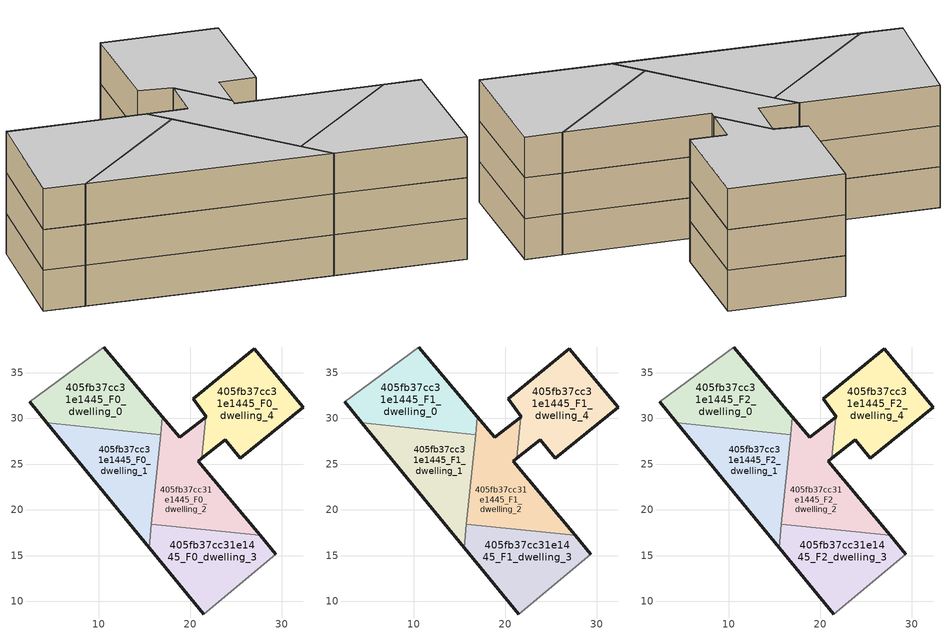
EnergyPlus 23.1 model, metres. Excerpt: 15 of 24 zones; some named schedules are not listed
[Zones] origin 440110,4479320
405fb37cc31e1445_F0_dwelling_0
 floor ground (EU_floor_Construction): 16.75,28.23 16.95,30.18 10.56,37.8 2.45,31.8 4.32,29.51 z0
 wall outside (EU_wall_Construction): 10.56,37.8 16.95,30.18 / 4.32,29.51 2.45,31.8 z0:3
 wall to 405fb37cc31e1445_F0_dwelling_1 (EU_wall_Construction): 16.75,28.23 4.32,29.51 z0:3
 wall adiabatic (EU_wall_Construction): 2.45,31.8 10.56,37.8 z0:3
 wall to 405fb37cc31e1445_F0_dwelling_2 (EU_wall_Construction): 16.95,30.18 16.75,28.23 z0:3
405fb37cc31e1445_F0_dwelling_1
 floor ground (EU_floor_Construction): 15.48,15.9 16.75,28.23 4.32,29.51 z0
 wall outside (EU_wall_Construction): 15.48,15.9 4.32,29.51 z0:3
 wall to 405fb37cc31e1445_F0_dwelling_3 (EU_wall_Construction): 15.74,18.43 15.48,15.9 z0:3
 wall to 405fb37cc31e1445_F0_dwelling_2 (EU_wall_Construction): 16.75,28.23 15.74,18.43 z0:3
405fb37cc31e1445_F0_dwelling_2
 floor ground (EU_floor_Construction): 27.63,17.22 20.83,25.33 21.24,25.65 21.7,30.15 18.83,27.94 16.95,30.18 15.74,18.43 z0
 wall outside (EU_wall_Construction): 21.24,25.65 20.83,25.33 27.63,17.22 / 16.95,30.18 18.83,27.94 21.7,30.15 z0:3
 wall to 405fb37cc31e1445_F0_dwelling_4 (EU_wall_Construction): 21.7,30.15 21.24,25.65 z0:3
 wall to 405fb37cc31e1445_F0_dwelling_3 (EU_wall_Construction): 27.63,17.22 15.74,18.43 z0:3
405fb37cc31e1445_F0_dwelling_3
 floor ground (EU_floor_Construction): 29.33,15.19 27.63,17.22 15.74,18.43 15.48,15.9 21.44,8.63 z0
 wall outside (EU_wall_Construction): 27.63,17.22 29.33,15.19 / 21.44,8.63 15.48,15.9 z0:3
 wall adiabatic (EU_wall_Construction): 29.33,15.19 21.44,8.63 z0:3
405fb37cc31e1445_F0_dwelling_4
 floor ground (EU_floor_Construction): 32.33,31.2 26.99,37.61 20.29,32.18 21.72,30.17 21.7,30.15 21.24,25.65 23.78,27.66 25.45,25.63 z0
 wall outside (EU_wall_Construction): 21.7,30.15 21.72,30.17 20.29,32.18 26.99,37.61 32.33,31.2 25.45,25.63 23.78,27.66 21.24,25.65 z0:3
405fb37cc31e1445_F1_dwelling_0
 floor to 405fb37cc31e1445_F0_dwelling_0 (EU_floor_Construction): 16.75,28.23 16.95,30.18 10.56,37.8 2.45,31.8 4.32,29.51 z3
 wall outside (EU_wall_Construction): 10.56,37.8 16.95,30.18 / 4.32,29.51 2.45,31.8 z3:6
 wall to 405fb37cc31e1445_F1_dwelling_1 (EU_wall_Construction): 16.75,28.23 4.32,29.51 z3:6
 wall adiabatic (EU_wall_Construction): 2.45,31.8 10.56,37.8 z3:6
 wall to 405fb37cc31e1445_F1_dwelling_2 (EU_wall_Construction): 16.95,30.18 16.75,28.23 z3:6
405fb37cc31e1445_F1_dwelling_1
 floor to 405fb37cc31e1445_F0_dwelling_1 (EU_floor_Construction): 15.48,15.9 16.75,28.23 4.32,29.51 z3
 wall outside (EU_wall_Construction): 15.48,15.9 4.32,29.51 z3:6
 wall to 405fb37cc31e1445_F1_dwelling_3 (EU_wall_Construction): 15.74,18.43 15.48,15.9 z3:6
 wall to 405fb37cc31e1445_F1_dwelling_2 (EU_wall_Construction): 16.75,28.23 15.74,18.43 z3:6
405fb37cc31e1445_F1_dwelling_2
 floor to 405fb37cc31e1445_F0_dwelling_2 (EU_floor_Construction): 27.63,17.22 20.83,25.33 21.24,25.65 21.7,30.15 18.83,27.94 16.95,30.18 15.74,18.43 z3
 wall outside (EU_wall_Construction): 21.24,25.65 20.83,25.33 27.63,17.22 / 16.95,30.18 18.83,27.94 21.7,30.15 z3:6
 wall to 405fb37cc31e1445_F1_dwelling_4 (EU_wall_Construction): 21.7,30.15 21.24,25.65 z3:6
 wall to 405fb37cc31e1445_F1_dwelling_3 (EU_wall_Construction): 27.63,17.22 15.74,18.43 z3:6
405fb37cc31e1445_F1_dwelling_3
 floor to 405fb37cc31e1445_F0_dwelling_3 (EU_floor_Construction): 29.33,15.19 27.63,17.22 15.74,18.43 15.48,15.9 21.44,8.63 z3
 wall outside (EU_wall_Construction): 27.63,17.22 29.33,15.19 / 21.44,8.63 15.48,15.9 z3:6
 wall adiabatic (EU_wall_Construction): 29.33,15.19 21.44,8.63 z3:6
405fb37cc31e1445_F1_dwelling_4
 floor to 405fb37cc31e1445_F0_dwelling_4 (EU_floor_Construction): 32.33,31.2 26.99,37.61 20.29,32.18 21.72,30.17 21.7,30.15 21.24,25.65 23.78,27.66 25.45,25.63 z3
 wall outside (EU_wall_Construction): 21.7,30.15 21.72,30.17 20.29,32.18 26.99,37.61 32.33,31.2 25.45,25.63 23.78,27.66 21.24,25.65 z3:6
405fb37cc31e1445_F2_dwelling_0
 floor to 405fb37cc31e1445_F1_dwelling_0 (EU_floor_Construction): 16.75,28.23 16.95,30.18 10.56,37.8 2.45,31.8 4.32,29.51 z6
 wall outside (EU_wall_Construction): 10.56,37.8 16.95,30.18 / 4.32,29.51 2.45,31.8 z6:9
 wall to 405fb37cc31e1445_F2_dwelling_1 (EU_wall_Construction): 16.75,28.23 4.32,29.51 z6:9
 wall adiabatic (EU_wall_Construction): 2.45,31.8 10.56,37.8 z6:9
 wall to 405fb37cc31e1445_F2_dwelling_2 (EU_wall_Construction): 16.95,30.18 16.75,28.23 z6:9
 ceiling to 405fb37cc31e1445_F3_dwelling_0 (EU_floor_Construction): 10.56,37.8 16.95,30.18 16.75,28.23 4.32,29.51 2.45,31.8 z9
405fb37cc31e1445_F2_dwelling_1
 floor to 405fb37cc31e1445_F1_dwelling_1 (EU_floor_Construction): 15.48,15.9 16.75,28.23 4.32,29.51 z6
 wall outside (EU_wall_Construction): 15.48,15.9 4.32,29.51 z6:9
 wall to 405fb37cc31e1445_F2_dwelling_3 (EU_wall_Construction): 15.74,18.43 15.48,15.9 z6:9
 wall to 405fb37cc31e1445_F2_dwelling_2 (EU_wall_Construction): 16.75,28.23 15.74,18.43 z6:9
 ceiling to 405fb37cc31e1445_F3_dwelling_1 (EU_floor_Construction): 16.75,28.23 15.48,15.9 4.32,29.51 z9
405fb37cc31e1445_F2_dwelling_2
 floor to 405fb37cc31e1445_F1_dwelling_2 (EU_floor_Construction): 27.63,17.22 20.83,25.33 21.24,25.65 21.7,30.15 18.83,27.94 16.95,30.18 15.74,18.43 z6
 wall outside (EU_wall_Construction): 21.24,25.65 20.83,25.33 27.63,17.22 / 16.95,30.18 18.83,27.94 21.7,30.15 z6:9
 wall to 405fb37cc31e1445_F2_dwelling_4 (EU_wall_Construction): 21.7,30.15 21.24,25.65 z6:9
 wall to 405fb37cc31e1445_F2_dwelling_3 (EU_wall_Construction): 27.63,17.22 15.74,18.43 z6:9
 ceiling to 405fb37cc31e1445_F3_dwelling_2 (EU_floor_Construction): 21.7,30.15 21.24,25.65 20.83,25.33 27.63,17.22 15.74,18.43 16.95,30.18 18.83,27.94 z9
405fb37cc31e1445_F2_dwelling_3
 floor to 405fb37cc31e1445_F1_dwelling_3 (EU_floor_Construction): 29.33,15.19 27.63,17.22 15.74,18.43 15.48,15.9 21.44,8.63 z6
 wall outside (EU_wall_Construction): 27.63,17.22 29.33,15.19 / 21.44,8.63 15.48,15.9 z6:9
 wall adiabatic (EU_wall_Construction): 29.33,15.19 21.44,8.63 z6:9
 ceiling to 405fb37cc31e1445_F3_dwelling_3 (EU_floor_Construction): 27.63,17.22 29.33,15.19 21.44,8.63 15.48,15.9 15.74,18.43 z9
405fb37cc31e1445_F2_dwelling_4
 floor to 405fb37cc31e1445_F1_dwelling_4 (EU_floor_Construction): 32.33,31.2 26.99,37.61 20.29,32.18 21.72,30.17 21.7,30.15 21.24,25.65 23.78,27.66 25.45,25.63 z6
 wall outside (EU_wall_Construction): 21.7,30.15 21.72,30.17 20.29,32.18 26.99,37.61 32.33,31.2 25.45,25.63 23.78,27.66 21.24,25.65 z6:9
 ceiling to 405fb37cc31e1445_F3_dwelling_4 (EU_floor_Construction): 26.99,37.61 32.33,31.2 25.45,25.63 23.78,27.66 21.24,25.65 21.7,30.15 21.72,30.17 20.29,32.18 z9
[Building]
EU S2 Campaign: North Axis=0; Terrain=City; Solar Distribution=FullExterior
[Site:Location]
Madrid: Latitude=40.5; Longitude=-3.5; Time Zone=1; Elevation=609
[SizingPeriod:WeatherFileDays]
AnnualSizingPeriod: Begin Month=1; Begin Day of Month=1; End Month=12; End Day of Month=31; Day of Week for Start Day=Monday; Use Weather File Daylight Saving Period=No; Use Weather File Rain and Snow Indicators=No
[MATERIAL]
EU_InternalMass_Material: Roughness=MediumRough; Thickness=0.1; Conductivity=1; Density=1800; Specific Heat=900; Thermal Absorptance=0.9; Solar Absorptance=0.7; Visible Absorptance=0.7
[MATERIAL:NOMASS] Roughness=MediumRough; Thermal Absorptance=0.9; Solar Absorptance=0.7; Visible Absorptance=0.7
Name | Thermal Resistance
EU_wall_NoMass | 0.609216
EU_floor_NoMass | 0.568163
[CONSTRUCTION]
EU_wall_Construction: EU_wall_NoMass
EU_floor_Construction: EU_floor_NoMass
EU_InternalMass_Construction: EU_InternalMass_Material
[ZONE] Type=1; Multiplier=1; Ceiling Height=autocalculate; Floor Area=autocalculate; Part of Total Floor Area=Yes
Name | Volume
405fb37cc31e1445_F0_dwelling_0; 405fb37cc31e1445_F1_dwelling_0; 405fb37cc31e1445_F2_dwelling_0 | 232.281
405fb37cc31e1445_F0_dwelling_1; 405fb37cc31e1445_F1_dwelling_1; 405fb37cc31e1445_F2_dwelling_1 | 232.309
405fb37cc31e1445_F0_dwelling_2; 405fb37cc31e1445_F1_dwelling_2; 405fb37cc31e1445_F2_dwelling_2 | 230.501
405fb37cc31e1445_F0_dwelling_3; 405fb37cc31e1445_F1_dwelling_3; 405fb37cc31e1445_F2_dwelling_3 | 230.529
405fb37cc31e1445_F0_dwelling_4; 405fb37cc31e1445_F1_dwelling_4; 405fb37cc31e1445_F2_dwelling_4 | 235.827
[INTERNALMASS] Construction=EU_InternalMass_Construction
Name | Zone or ZoneList | Surface Area
405fb37cc31e1445_F0_dwelling_0_EU_InternalMass | 405fb37cc31e1445_F0_dwelling_0 | 77.4241
405fb37cc31e1445_F0_dwelling_1_EU_InternalMass | 405fb37cc31e1445_F0_dwelling_1 | 77.4306
405fb37cc31e1445_F0_dwelling_2_EU_InternalMass | 405fb37cc31e1445_F0_dwelling_2 | 76.8334
405fb37cc31e1445_F0_dwelling_3_EU_InternalMass | 405fb37cc31e1445_F0_dwelling_3 | 76.8409
405fb37cc31e1445_F0_dwelling_4_EU_InternalMass | 405fb37cc31e1445_F0_dwelling_4 | 78.609
405fb37cc31e1445_F1_dwelling_0_EU_InternalMass | 405fb37cc31e1445_F1_dwelling_0 | 77.4241
405fb37cc31e1445_F1_dwelling_1_EU_InternalMass | 405fb37cc31e1445_F1_dwelling_1 | 77.4306
405fb37cc31e1445_F1_dwelling_2_EU_InternalMass | 405fb37cc31e1445_F1_dwelling_2 | 76.8334
405fb37cc31e1445_F1_dwelling_3_EU_InternalMass | 405fb37cc31e1445_F1_dwelling_3 | 76.8409
405fb37cc31e1445_F1_dwelling_4_EU_InternalMass | 405fb37cc31e1445_F1_dwelling_4 | 78.609
405fb37cc31e1445_F2_dwelling_0_EU_InternalMass | 405fb37cc31e1445_F2_dwelling_0 | 77.4241
405fb37cc31e1445_F2_dwelling_1_EU_InternalMass | 405fb37cc31e1445_F2_dwelling_1 | 77.4306
405fb37cc31e1445_F2_dwelling_2_EU_InternalMass | 405fb37cc31e1445_F2_dwelling_2 | 76.8334
405fb37cc31e1445_F2_dwelling_3_EU_InternalMass | 405fb37cc31e1445_F2_dwelling_3 | 76.8409
405fb37cc31e1445_F2_dwelling_4_EU_InternalMass | 405fb37cc31e1445_F2_dwelling_4 | 78.609
[OTHEREQUIPMENT] Fuel Type=Electricity; Design Level Calculation Method=Watts/Area; Power per Zone Floor Area=1; Fraction Latent=0; Fraction Radiant=0; Fraction Lost=0; Carbon Dioxide Generation Rate=0; EndUse Subcategory=EU_Step8_InternalGains
Name | Zone or ZoneList or Space or SpaceList | Schedule
EU_Step8_InternalGain_405fb37cc31e1445_F0_dwelling_0_f000 | 405fb37cc31e1445_F0_dwelling_0 | EU_Step8_GainSchedule_405fb37cc31e1445_F0_dwelling_0_f000
EU_Step8_InternalGain_405fb37cc31e1445_F0_dwelling_1_f000 | 405fb37cc31e1445_F0_dwelling_1 | EU_Step8_GainSchedule_405fb37cc31e1445_F0_dwelling_1_f000
EU_Step8_InternalGain_405fb37cc31e1445_F0_dwelling_2_f000 | 405fb37cc31e1445_F0_dwelling_2 | EU_Step8_GainSchedule_405fb37cc31e1445_F0_dwelling_2_f000
EU_Step8_InternalGain_405fb37cc31e1445_F0_dwelling_3_f000 | 405fb37cc31e1445_F0_dwelling_3 | EU_Step8_GainSchedule_405fb37cc31e1445_F0_dwelling_3_f000
EU_Step8_InternalGain_405fb37cc31e1445_F0_dwelling_4_f000 | 405fb37cc31e1445_F0_dwelling_4 | EU_Step8_GainSchedule_405fb37cc31e1445_F0_dwelling_4_f000
EU_Step8_InternalGain_405fb37cc31e1445_F1_dwelling_0_f000 | 405fb37cc31e1445_F1_dwelling_0 | EU_Step8_GainSchedule_405fb37cc31e1445_F1_dwelling_0_f000
EU_Step8_InternalGain_405fb37cc31e1445_F1_dwelling_1_f000 | 405fb37cc31e1445_F1_dwelling_1 | EU_Step8_GainSchedule_405fb37cc31e1445_F1_dwelling_1_f000
EU_Step8_InternalGain_405fb37cc31e1445_F1_dwelling_2_f000 | 405fb37cc31e1445_F1_dwelling_2 | EU_Step8_GainSchedule_405fb37cc31e1445_F1_dwelling_2_f000
EU_Step8_InternalGain_405fb37cc31e1445_F1_dwelling_3_f000 | 405fb37cc31e1445_F1_dwelling_3 | EU_Step8_GainSchedule_405fb37cc31e1445_F1_dwelling_3_f000
EU_Step8_InternalGain_405fb37cc31e1445_F1_dwelling_4_f000 | 405fb37cc31e1445_F1_dwelling_4 | EU_Step8_GainSchedule_405fb37cc31e1445_F1_dwelling_4_f000
EU_Step8_InternalGain_405fb37cc31e1445_F2_dwelling_0_f000 | 405fb37cc31e1445_F2_dwelling_0 | EU_Step8_GainSchedule_405fb37cc31e1445_F2_dwelling_0_f000
EU_Step8_InternalGain_405fb37cc31e1445_F2_dwelling_1_f000 | 405fb37cc31e1445_F2_dwelling_1 | EU_Step8_GainSchedule_405fb37cc31e1445_F2_dwelling_1_f000
EU_Step8_InternalGain_405fb37cc31e1445_F2_dwelling_2_f000 | 405fb37cc31e1445_F2_dwelling_2 | EU_Step8_GainSchedule_405fb37cc31e1445_F2_dwelling_2_f000
EU_Step8_InternalGain_405fb37cc31e1445_F2_dwelling_3_f000 | 405fb37cc31e1445_F2_dwelling_3 | EU_Step8_GainSchedule_405fb37cc31e1445_F2_dwelling_3_f000
EU_Step8_InternalGain_405fb37cc31e1445_F2_dwelling_4_f000 | 405fb37cc31e1445_F2_dwelling_4 | EU_Step8_GainSchedule_405fb37cc31e1445_F2_dwelling_4_f000
[ZONEVENTILATION:DESIGNFLOWRATE] Schedule=EU_AlwaysOn; Design Flow Rate Calculation Method=AirChanges/Hour; Air Changes per Hour=0.752966; Ventilation Type=Natural; Fan Pressure Rise=0; Fan Total Efficiency=1; Constant Term Coefficient=1; Temperature Term Coefficient=0; Velocity Term Coefficient=0; Velocity Squared Term Coefficient=0; Minimum Indoor Temperature=-100; Maximum Indoor Temperature=100; Delta Temperature=-100; Minimum Outdoor Temperature=-100; Maximum Outdoor Temperature=100; Maximum Wind Speed=40
Name | Zone or ZoneList or Space or SpaceList
EU_ConstantAir_405fb37cc31e1445_F0_dwelling_0 | 405fb37cc31e1445_F0_dwelling_0
EU_ConstantAir_405fb37cc31e1445_F0_dwelling_1 | 405fb37cc31e1445_F0_dwelling_1
EU_ConstantAir_405fb37cc31e1445_F0_dwelling_2 | 405fb37cc31e1445_F0_dwelling_2
EU_ConstantAir_405fb37cc31e1445_F0_dwelling_3 | 405fb37cc31e1445_F0_dwelling_3
EU_ConstantAir_405fb37cc31e1445_F0_dwelling_4 | 405fb37cc31e1445_F0_dwelling_4
EU_ConstantAir_405fb37cc31e1445_F1_dwelling_0 | 405fb37cc31e1445_F1_dwelling_0
EU_ConstantAir_405fb37cc31e1445_F1_dwelling_1 | 405fb37cc31e1445_F1_dwelling_1
EU_ConstantAir_405fb37cc31e1445_F1_dwelling_2 | 405fb37cc31e1445_F1_dwelling_2
EU_ConstantAir_405fb37cc31e1445_F1_dwelling_3 | 405fb37cc31e1445_F1_dwelling_3
EU_ConstantAir_405fb37cc31e1445_F1_dwelling_4 | 405fb37cc31e1445_F1_dwelling_4
EU_ConstantAir_405fb37cc31e1445_F2_dwelling_0 | 405fb37cc31e1445_F2_dwelling_0
EU_ConstantAir_405fb37cc31e1445_F2_dwelling_1 | 405fb37cc31e1445_F2_dwelling_1
EU_ConstantAir_405fb37cc31e1445_F2_dwelling_2 | 405fb37cc31e1445_F2_dwelling_2
EU_ConstantAir_405fb37cc31e1445_F2_dwelling_3 | 405fb37cc31e1445_F2_dwelling_3
EU_ConstantAir_405fb37cc31e1445_F2_dwelling_4 | 405fb37cc31e1445_F2_dwelling_4
[HVACTEMPLATE:THERMOSTAT] Constant Heating Setpoint=20; Constant Cooling Setpoint=50
EU_HeatOnly_405fb37cc31e1445_F0_dwelling_0; EU_HeatOnly_405fb37cc31e1445_F0_dwelling_1; EU_HeatOnly_405fb37cc31e1445_F0_dwelling_2; EU_HeatOnly_405fb37cc31e1445_F0_dwelling_3; EU_HeatOnly_405fb37cc31e1445_F0_dwelling_4; EU_HeatOnly_405fb37cc31e1445_F1_dwelling_0; EU_HeatOnly_405fb37cc31e1445_F1_dwelling_1; EU_HeatOnly_405fb37cc31e1445_F1_dwelling_2; EU_HeatOnly_405fb37cc31e1445_F1_dwelling_3; EU_HeatOnly_405fb37cc31e1445_F1_dwelling_4; EU_HeatOnly_405fb37cc31e1445_F2_dwelling_0; EU_HeatOnly_405fb37cc31e1445_F2_dwelling_1; EU_HeatOnly_405fb37cc31e1445_F2_dwelling_2; EU_HeatOnly_405fb37cc31e1445_F2_dwelling_3; EU_HeatOnly_405fb37cc31e1445_F2_dwelling_4; EU_HeatOnly_405fb37cc31e1445_F3_dwelling_0; EU_HeatOnly_405fb37cc31e1445_F3_dwelling_1; EU_HeatOnly_405fb37cc31e1445_F3_dwelling_2; EU_HeatOnly_405fb37cc31e1445_F3_dwelling_3; EU_HeatOnly_405fb37cc31e1445_F3_dwelling_4; EU_HeatOnly_405fb37cc31e1445_F4_dwelling_0; EU_HeatOnly_405fb37cc31e1445_F4_dwelling_1; EU_HeatOnly_405fb37cc31e1445_F4_dwelling_2; EU_HeatOnly_405fb37cc31e1445_F4_dwelling_3
[HVACTEMPLATE:ZONE:IDEALLOADSAIRSYSTEM] System Availability Schedule=EU_AlwaysOn; Maximum Heating Supply Air Temperature=50; Minimum Cooling Supply Air Temperature=13; Maximum Heating Supply Air Humidity Ratio=0.0156; Minimum Cooling Supply Air Humidity Ratio=0.0077; Heating Limit=NoLimit; Cooling Limit=NoLimit; Heating Availability Schedule=EU_AlwaysOn; Cooling Availability Schedule=EU_CoolingOff; Dehumidification Control Type=ConstantSensibleHeatRatio; Cooling Sensible Heat Ratio=0.7; Dehumidification Setpoint=60; Humidification Control Type=None; Humidification Setpoint=30; Outdoor Air Method=None; Outdoor Air Flow Rate per Person=0.00944; Outdoor Air Flow Rate per Zone Floor Area=0; Outdoor Air Flow Rate per Zone=0; Demand Controlled Ventilation Type=None; Outdoor Air Economizer Type=NoEconomizer; Heat Recovery Type=None; Sensible Heat Recovery Effectiveness=0.7; Latent Heat Recovery Effectiveness=0.65
Name | Template Thermostat
405fb37cc31e1445_F0_dwelling_0 | EU_HeatOnly_405fb37cc31e1445_F0_dwelling_0
405fb37cc31e1445_F0_dwelling_1 | EU_HeatOnly_405fb37cc31e1445_F0_dwelling_1
405fb37cc31e1445_F0_dwelling_2 | EU_HeatOnly_405fb37cc31e1445_F0_dwelling_2
405fb37cc31e1445_F0_dwelling_3 | EU_HeatOnly_405fb37cc31e1445_F0_dwelling_3
405fb37cc31e1445_F0_dwelling_4 | EU_HeatOnly_405fb37cc31e1445_F0_dwelling_4
405fb37cc31e1445_F1_dwelling_0 | EU_HeatOnly_405fb37cc31e1445_F1_dwelling_0
405fb37cc31e1445_F1_dwelling_1 | EU_HeatOnly_405fb37cc31e1445_F1_dwelling_1
405fb37cc31e1445_F1_dwelling_2 | EU_HeatOnly_405fb37cc31e1445_F1_dwelling_2
405fb37cc31e1445_F1_dwelling_3 | EU_HeatOnly_405fb37cc31e1445_F1_dwelling_3
405fb37cc31e1445_F1_dwelling_4 | EU_HeatOnly_405fb37cc31e1445_F1_dwelling_4
405fb37cc31e1445_F2_dwelling_0 | EU_HeatOnly_405fb37cc31e1445_F2_dwelling_0
405fb37cc31e1445_F2_dwelling_1 | EU_HeatOnly_405fb37cc31e1445_F2_dwelling_1
405fb37cc31e1445_F2_dwelling_2 | EU_HeatOnly_405fb37cc31e1445_F2_dwelling_2
405fb37cc31e1445_F2_dwelling_3 | EU_HeatOnly_405fb37cc31e1445_F2_dwelling_3
405fb37cc31e1445_F2_dwelling_4 | EU_HeatOnly_405fb37cc31e1445_F2_dwelling_4
[SIZING:ZONE] Zone Cooling Design Supply Air Temperature Input Method=SupplyAirTemperature; Zone Cooling Design Supply Air Temperature=13; Zone Heating Design Supply Air Temperature Input Method=SupplyAirTemperature; Zone Heating Design Supply Air Temperature=50; Zone Cooling Design Supply Air Humidity Ratio=0.008; Zone Heating Design Supply Air Humidity Ratio=0.008; Cooling Design Air Flow Method=DesignDay; Cooling Design Air Flow Rate=0; Cooling Minimum Air Flow per Zone Floor Area=0.000762; Cooling Minimum Air Flow=0; Cooling Minimum Air Flow Fraction=0.2; Heating Design Air Flow Method=DesignDay; Heating Design Air Flow Rate=0; Heating Maximum Air Flow per Zone Floor Area=0.002032; Heating Maximum Air Flow=0.141576; Heating Maximum Air Flow Fraction=0.3; Account for Dedicated Outdoor Air System=No; Dedicated Outdoor Air System Control Strategy=NeutralSupplyAir; Dedicated Outdoor Air Low Setpoint Temperature for Design=autosize; Dedicated Outdoor Air High Setpoint Temperature for Design=autosize; Zone Load Sizing Method=Sensible Load Only No Latent Load; Zone Latent Cooling Design Supply Air Humidity Ratio Input Method=HumidityRatioDifference; Zone Cooling Design Supply Air Humidity Ratio Difference=0.005; Zone Latent Heating Design Supply Air Humidity Ratio Input Method=HumidityRatioDifference; Zone Humidification Design Supply Air Humidity Ratio Difference=0.005
405fb37cc31e1445_F0_dwelling_0; 405fb37cc31e1445_F0_dwelling_1; 405fb37cc31e1445_F0_dwelling_2; 405fb37cc31e1445_F0_dwelling_3; 405fb37cc31e1445_F0_dwelling_4; 405fb37cc31e1445_F1_dwelling_0; 405fb37cc31e1445_F1_dwelling_1; 405fb37cc31e1445_F1_dwelling_2; 405fb37cc31e1445_F1_dwelling_3; 405fb37cc31e1445_F1_dwelling_4; 405fb37cc31e1445_F2_dwelling_0; 405fb37cc31e1445_F2_dwelling_1; 405fb37cc31e1445_F2_dwelling_2; 405fb37cc31e1445_F2_dwelling_3; 405fb37cc31e1445_F2_dwelling_4
[SCHEDULE:FILE] Column Number=1; Rows to Skip at Top=0; Number of Hours of Data=8760; Column Separator=Comma; Interpolate to Timestep=No; Minutes per Item=60; Adjust Schedule for Daylight Savings=Yes
Name | File
EU_Step8_GainSchedule_405fb37cc31e1445_F0_dwelling_0_f000 | ../../schedules/405fb37cc31e1445/405fb37cc31e1445_F0_dwelling_0_f000_gain.csv
EU_Step8_GainSchedule_405fb37cc31e1445_F0_dwelling_1_f000 | ../../schedules/405fb37cc31e1445/405fb37cc31e1445_F0_dwelling_1_f000_gain.csv
EU_Step8_GainSchedule_405fb37cc31e1445_F0_dwelling_2_f000 | ../../schedules/405fb37cc31e1445/405fb37cc31e1445_F0_dwelling_2_f000_gain.csv
EU_Step8_GainSchedule_405fb37cc31e1445_F0_dwelling_3_f000 | ../../schedules/405fb37cc31e1445/405fb37cc31e1445_F0_dwelling_3_f000_gain.csv
EU_Step8_GainSchedule_405fb37cc31e1445_F0_dwelling_4_f000 | ../../schedules/405fb37cc31e1445/405fb37cc31e1445_F0_dwelling_4_f000_gain.csv
